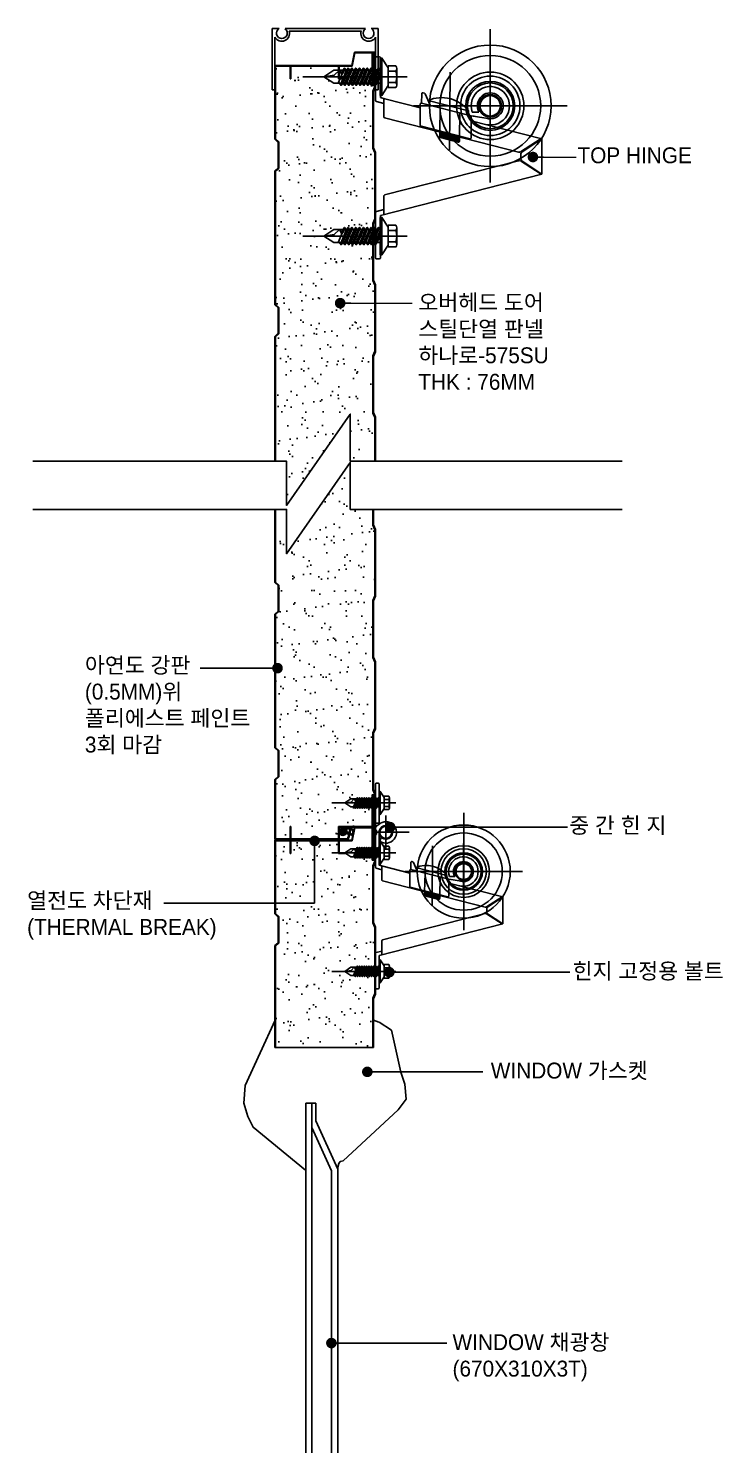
# Model space of a CAD drawing. Header units: millimetres. Extents: x 1448 to 104164, y -19509 to -89.
# Drawn here: x 46325 to 46849, y -1159 to -89 of the extents above; entities that cross this region are included whole.
import ezdxf

# ---------------------------------------------------------------- set-up
doc = ezdxf.new("R2010")
doc.units = ezdxf.units.MM
doc.header["$LTSCALE"] = 60
doc.header["$MEASUREMENT"] = 0
doc.header["$PDSIZE"] = -10
doc.linetypes.add('CEN', pattern=[62, 60, -1, 0, -1])
doc.linetypes.add('HID', pattern=[2.5, 1.5, -1])
doc.layers.get('0').update_dxf_attribs({"linetype": 'CONTINUOUS'})
doc.layers.get('Defpoints').update_dxf_attribs({"color": 171, "linetype": 'CONTINUOUS'})
for name, color, linetype in [('(주)하나기공-LEADER', 7, 'CONTINUOUS'), ('2', 3, 'CONTINUOUS'), ('A-text', 3, 'CONTINUOUS'), ('BOLT', 8, 'CONTINUOUS'), ('cen', 14, 'CONTINUOUS'), ('DIM', 7, 'CONTINUOUS'), ('FOR', 4, 'CONTINUOUS'), ('ITXT', 7, 'CONTINUOUS'), ('LIN', 2, 'CONTINUOUS'), ('WID', 7, 'CONTINUOUS')]:
    doc.layers.add(name, color=color, linetype=linetype)
doc.styles.add('0T-OUT', font='H2GTRE.TTF')
doc.dimstyles.new('MAIN', dxfattribs={"dimtxt": 1.5, "dimasz": 0.5, "dimexe": 1, "dimexo": 2, "dimgap": 1, "dimtad": 1, "dimdec": 0, "dimdsep": 46, "dimlunit": 6, "dimtxsty": '0T-OUT', "dimblk": 'DOT', "dimcen": 2.5, "dimdle": 2, "dimclrd": 256, "dimclre": 256, "dimclrt": 3, "dimadec": 0, "dimazin": 0, "dimtfac": 1, "dimtdec": 0, "dimtix": 1, "dimtmove": 2, "dimatfit": 3, "dimldrblk": 'DOT', "dimfxl": 1, "dimtvp": 1, "dimtolj": 1, "dimtzin": 0, "dimlwd": 0, "dimlwe": 0, "dimarcsym": 0})
pattern_1 = [(217.5, (0, 0), (0.6299336, -19.2682377), [0, -15.2, 0, -17, 0, -16.25]), (187.5, (0, 0), (-17.697767, -28.22146), [0, -8.2, 0, -13.7, 0, -5.25]), (147.5, (12.3, -2e-15), (-31.1414186, -0.0565905), [0, -5, 0, -18, 0, -23.5]), (137.5, (12.3, -2e-15), (-30.061266, -8.776756), [0, -2.5, 0, -11.8, 0, -13.5])]

# ---------------------------------------------------------------- blocks, each defined once
blk = doc.blocks.new('SH')
at = {"color": 7, "linetype": 'CEN'}
for p, q in [((-17791.97, 501589.09), (-17793.27, 501589.09)), ((-17791.97, 501563.89), (-17793.27, 501563.89)), ((-17791.97, 501459.61), (-17793.27, 501459.61))]:
    blk.add_line(p, q, dxfattribs=at)
at = {"color": 1}
for p, q in [((-17787.31, 501547.68), (-17787.31, 501568.66)), ((-17757.88, 501549.57), (-17758.12, 501511.98)), ((-17738.5, 501517.35), (-17738.5, 501551.05)), ((-17722.89, 501533.4), (-17753.83, 501533.4))]:
    blk.add_line(p, q, dxfattribs=at)
at = {"color": 7}
for p, q in [((-17793.77, 501559.96), (-17793.77, 501561.13)), ((-17791.47, 501537.42), (-17791.47, 501558.96)), ((-17793.77, 501536.03), (-17793.77, 501556.51)), ((-17789.77, 501528.08), (-17789.77, 501536.99)), ((-17772.25, 501524.01), (-17772.25, 501534.23)), ((-17747.75, 501517.99), (-17747.75, 501528.59)), ((-17789.77, 501489.94), (-17789.77, 501481.04)), ((-17793.77, 501482), (-17793.77, 501460.11)), ((-17791.47, 501480.6), (-17791.47, 501460.11))]:
    blk.add_line(p, q, dxfattribs=at)
for p, q in [((-17770.21, 501539.51), (-17770.9, 501539.69)), ((-17789.77, 501534.61), (-17793.39, 501535.54)), ((-17789.27, 501536.86), (-17791.47, 501537.42)), ((-17772.25, 501532.5), (-17789.27, 501536.86)), ((-17771.63, 501534.71), (-17771.53, 501539.22)), ((-17747.75, 501528.59), (-17771.63, 501534.71)), ((-17767.49, 501533.65), (-17769.88, 501539.22)), ((-17749.01, 501530.98), (-17768.51, 501535.98)), ((-17749.01, 501528.92), (-17749.01, 501530.98)), ((-17743.97, 501530.37), (-17747.24, 501530.37)), ((-17724.85, 501511.06), (-17789.39, 501527.6)), ((-17748.38, 501517.51), (-17771.88, 501523.53)), ((-17738.5, 501527.15), (-17747.75, 501528.59)), ((-17746.26, 501528.36), (-17747.75, 501528.59)), ((-17713.77, 501517.51), (-17747.75, 501526.22)), ((-17762.87, 501520.74), (-17762.87, 501518.58)), ((-17753.99, 501515.91), (-17762.49, 501518.09)), ((-17753.37, 501518.31), (-17753.37, 501516.4)), ((-17714.06, 501517.59), (-17724.04, 501511.2)), ((-17713.77, 501517.51), (-17723.33, 501511.08)), ((-17713.77, 501500.51), (-17713.77, 501517.51)), ((-17724.85, 501506.96), (-17789.39, 501490.42)), ((-17714.06, 501500.44), (-17724.04, 501506.82)), ((-17723.77, 501507.77), (-17723.77, 501510.25)), ((-17713.77, 501500.51), (-17723.33, 501506.94)), ((-17713.77, 501500.51), (-17791.47, 501480.6)), ((-17789.77, 501483.41), (-17793.39, 501482.48))]:
    blk.add_line(p, q)
at = {"color": 1, "linetype": 'HID'}
for p, q in [((-17762.87, 501520.74), (-17762.63, 501532.41)), ((-17753.37, 501518.31), (-17753.13, 501529.97))]:
    blk.add_line(p, q, dxfattribs=at)
at = {"color": 2}
for p, q in [((-17753.37, 501517.83), (-17762.87, 501520.48)), ((-17762.87, 501519.88), (-17753.37, 501517.83)), ((-17753.38, 501517.34), (-17762.87, 501519.88)), ((-17762.87, 501519.34), (-17753.38, 501517.34)), ((-17753.36, 501516.87), (-17762.87, 501519.34)), ((-17762.87, 501518.74), (-17753.36, 501516.87)), ((-17753.37, 501516.4), (-17762.87, 501518.74))]:
    blk.add_line(p, q, dxfattribs=at)
at = {"color": 7}
for centre, start, end in [((-17793.27, 501588.59), 90, 180), ((-17791.97, 501588.59), 0, 90), ((-17793.27, 501564.39), 180, 270), ((-17791.97, 501564.39), 270, 0), ((-17793.27, 501460.11), 180, 270), ((-17791.97, 501460.11), 270, 0)]:
    blk.add_arc(centre, 0.5, start, end, dxfattribs=at)
for centre, radius, start, end in [((-17771.03, 501539.2), 0.5, 75.62722, 178.72385), ((-17770.34, 501539.03), 0.5, 23.18346, 75.62722), ((-17738.49, 501533.42), 9.27, 255.58223, 199.18977), ((-17738.5, 501533.4), 6.25, 252.2333, 209.00279), ((-17793.27, 501536.03), 0.5, 180, 255.62722), ((-17771.75, 501534.23), 0.5, 75.62722, 180), ((-17761.89, 501521.22), 16.16, 37.16593, 114.08852), ((-17789.27, 501528.08), 0.5, 180, 255.62722), ((-17771.75, 501524.01), 0.5, 180, 255.62722), ((-17762.37, 501518.58), 0.5, 180, 255.62722), ((-17753.87, 501516.4), 0.5, 255.62722, 0), ((-17748.25, 501517.99), 0.5, 255.62722, 0), ((-17724.6, 501512.03), 1, 255.62722, 303.93381), ((-17724.6, 501505.99), 1, 56.06619, 104.37278), ((-17722.77, 501510.25), 1, 123.93381, 180), ((-17722.77, 501507.77), 1, 180, 236.06619), ((-17789.27, 501489.94), 0.5, 104.37278, 180), ((-17793.27, 501482), 0.5, 104.37278, 180)]:
    blk.add_arc(centre, radius, start, end)
at = {"layer": '2', "ltscale": 0.3}
blk.add_line((-17793.77, 501556.51), (-17793.77, 501558.88), dxfattribs=at)
at = {"layer": 'Defpoints', "color": 0, "linetype": 'ByBlock'}
blk.add_point((-17786.09, 501558.09), dxfattribs=at)
at = {"layer": 'DIM', "color": 7}
for p, q in [((-17793.77, 501588.59), (-17793.77, 501564.39)), ((-17791.47, 501588.59), (-17791.47, 501564.39)), ((-17793.77, 501564.39), (-17793.52, 501561.51)), ((-17791.47, 501564.39), (-17791.39, 501563.47)), ((-17791.06, 501552.48), (-17790.27, 501555.05))]:
    blk.add_line(p, q, dxfattribs=at)
blk.add_circle((-17787.31, 501558.09), 3.75, dxfattribs=at)
for centre, radius, start, end in [((-17788.65, 501558.07), 5.97, 121.63063, 149.08566), ((-17795.39, 501558.23), 2.37, 313.32165, 46.67835), ((-17787.31, 501558.09), 6.75, 236.18551, 131.48729), ((-17787.31, 501558.09), 4.25, 191.75495, 168.24505)]:
    blk.add_arc(centre, radius, start, end, dxfattribs=at)
blk = doc.blocks.new('WINDOW')
at = {"color": 7, "ltscale": 0.3}
for p, q in [((10684.47, 479634.09), (10683.97, 479634.09)), ((10685.97, 479635.17), (10684.47, 479634.09))]:
    blk.add_line(p, q, dxfattribs=at)
at = {"layer": 'ITXT', "color": 4}
for p, q in [((10650.64, 479924.13), (10650.64, 479798.94)), ((10650.64, 479924.13), (10655.52, 479924.13)), ((10653.68, 479924.13), (10653.68, 479798.94)), ((10655.52, 479924.13), (10655.52, 479915.58)), ((10653.68, 479912.29), (10663.05, 479891.46)), ((10655.52, 479915.58), (10666.09, 479892.24)), ((10663.05, 479891.46), (10663.05, 479799.13)), ((10666.09, 479892.24), (10666.09, 479798.83)), ((10650.64, 479674.13), (10650.64, 479799.32)), ((10653.68, 479674.13), (10653.68, 479799.32)), ((10663.05, 479706.79), (10663.05, 479799.13)), ((10666.09, 479706.02), (10666.09, 479799.43)), ((10653.68, 479685.97), (10663.05, 479706.79)), ((10655.52, 479682.67), (10666.09, 479706.02)), ((10655.52, 479674.13), (10655.52, 479682.67)), ((10650.64, 479674.13), (10655.52, 479674.13))]:
    blk.add_line(p, q, dxfattribs=at)
at = {"layer": 'ITXT', "color": 7}
for points in [[(10635.97, 479964.11), (10621.45, 479932.55), (10620.8, 479924.13), (10622.74, 479917.65), (10625.33, 479912.47), (10650.56, 479891.75)], [(10685.97, 479963.08), (10691.96, 479959.2), (10696.49, 479939.02), (10698.43, 479933.19), (10699.08, 479926.07), (10695.2, 479920.89), (10668.68, 479896.29)], [(10668.68, 479896.29), (10667.3, 479895.89), (10666.53, 479894.94), (10665.91, 479892.63)], [(10635.97, 479634.14), (10621.45, 479665.71), (10620.8, 479674.13), (10622.74, 479680.6), (10625.33, 479685.78), (10650.56, 479706.5)], [(10668.68, 479701.97), (10667.3, 479702.36), (10666.53, 479703.32), (10665.91, 479705.63)], [(10685.97, 479635.17), (10691.96, 479639.06), (10696.49, 479659.24), (10698.43, 479665.06), (10699.08, 479672.19), (10695.2, 479677.37), (10668.68, 479701.97)]]:
    blk.add_lwpolyline(points, dxfattribs=at)
blk = doc.blocks.new('_Dot')
at = {"color": 0, "linetype": 'ByBlock', "lineweight": -2}
blk.add_line((-0.5, 0), (-1, 0), dxfattribs=at)
at = {"color": 0, "linetype": 'ByBlock', "const_width": 0.5}
blk.add_lwpolyline([(-0.25, 0, 1), (0.25, 0, 1)], format="xyb", close=True, dxfattribs=at)
blk = doc.blocks.new('side roll')
at = {"color": 7}
for radius in [29.3, 24.3]:
    blk.add_circle((-19088.98, 501497.7), radius, dxfattribs=at)
at = {"color": 4}
for radius in [16.25, 14.31, 11.81]:
    blk.add_circle((-19088.98, 501497.7), radius, dxfattribs=at)
at = {"color": 6}
blk.add_circle((-19088.98, 501497.7), 11.03, dxfattribs=at)
for radius in [5.43, 4.92]:
    blk.add_circle((-19088.98, 501497.7), radius)
at = {"layer": 'cen'}
for p, q in [((-19088.98, 501534.7), (-19088.98, 501460.7)), ((-19125.98, 501497.7), (-19051.98, 501497.7))]:
    blk.add_line(p, q, dxfattribs=at)
blk = doc.blocks.new('SELF')
at = {"layer": 'BOLT', "color": 10}
for p, q in [((-19197.01, 501454.87), (-19193.6, 501463.17)), ((-19197.01, 501454.87), (-19193.6, 501463.17)), ((-19196.67, 501460.16), (-19195.43, 501463.17)), ((-19196.67, 501460.16), (-19195.43, 501463.17)), ((-19195.18, 501454.87), (-19191.76, 501463.17)), ((-19195.18, 501454.87), (-19191.76, 501463.17)), ((-19193.35, 501454.87), (-19189.93, 501463.17)), ((-19193.35, 501454.87), (-19189.93, 501463.17)), ((-19191.51, 501454.87), (-19188.1, 501463.17)), ((-19191.51, 501454.87), (-19188.1, 501463.17)), ((-19189.68, 501454.87), (-19186.26, 501463.17)), ((-19189.68, 501454.87), (-19186.26, 501463.17)), ((-19187.85, 501454.87), (-19184.43, 501463.17)), ((-19187.85, 501454.87), (-19184.43, 501463.17)), ((-19186.02, 501454.87), (-19182.6, 501463.17)), ((-19186.02, 501454.87), (-19182.6, 501463.17)), ((-19184.18, 501454.87), (-19180.77, 501463.17)), ((-19184.18, 501454.87), (-19180.77, 501463.17)), ((-19182.35, 501454.87), (-19178.93, 501463.17)), ((-19182.35, 501454.87), (-19178.93, 501463.17)), ((-19180.52, 501454.87), (-19178.12, 501460.77))]:
    blk.add_line(p, q, dxfattribs=at)
at = {"layer": 'BOLT'}
for p, q in [((-19170.62, 501464.27), (-19174.32, 501464.27)), ((-19174.32, 501453.77), (-19174.32, 501464.27)), ((-19170.12, 501454.95), (-19170.12, 501463.09)), ((-19200.49, 501462.17), (-19196.23, 501462.17)), ((-19195.43, 501462.17), (-19194.4, 501462.17)), ((-19193.6, 501462.17), (-19192.57, 501462.17)), ((-19191.76, 501462.17), (-19190.73, 501462.17)), ((-19189.93, 501462.17), (-19188.9, 501462.17)), ((-19188.1, 501462.17), (-19187.07, 501462.17)), ((-19186.26, 501462.17), (-19185.24, 501462.17)), ((-19184.43, 501462.17), (-19183.4, 501462.17)), ((-19182.6, 501462.17), (-19181.57, 501462.17)), ((-19180.77, 501462.17), (-19179.74, 501462.17)), ((-19178.93, 501462.17), (-19178.12, 501462.17)), ((-19170.62, 501461.73), (-19174.32, 501461.73)), ((-19170.62, 501456.3), (-19174.32, 501456.3)), ((-19200.49, 501455.87), (-19197.01, 501455.87)), ((-19196.21, 501455.87), (-19195.18, 501455.87)), ((-19194.38, 501455.87), (-19193.35, 501455.87)), ((-19192.54, 501455.87), (-19191.51, 501455.87)), ((-19190.71, 501455.87), (-19189.68, 501455.87)), ((-19188.88, 501455.87), (-19187.85, 501455.87)), ((-19187.04, 501455.87), (-19186.02, 501455.87)), ((-19185.21, 501455.87), (-19184.18, 501455.87)), ((-19183.38, 501455.87), (-19182.35, 501455.87)), ((-19181.55, 501455.87), (-19180.52, 501455.87)), ((-19179.71, 501455.87), (-19178.12, 501455.87)), ((-19170.62, 501453.77), (-19174.32, 501453.77))]:
    blk.add_line(p, q, dxfattribs=at)
for points in [[(-19193.6, 501463.17), (-19194.4, 501462.17), (-19197.01, 501455.87), (-19197.01, 501454.87), (-19196.21, 501455.87), (-19193.6, 501462.17)], [(-19195.43, 501463.17), (-19196.23, 501462.17), (-19196.67, 501461.16), (-19196.67, 501460.16), (-19195.86, 501461.16), (-19195.43, 501462.17)], [(-19191.76, 501463.17), (-19192.57, 501462.17), (-19195.18, 501455.87), (-19195.18, 501454.87), (-19194.38, 501455.87), (-19191.76, 501462.17)], [(-19189.93, 501463.17), (-19190.73, 501462.17), (-19193.35, 501455.87), (-19193.35, 501454.87), (-19192.54, 501455.87), (-19189.93, 501462.17)], [(-19188.1, 501463.17), (-19188.9, 501462.17), (-19191.51, 501455.87), (-19191.51, 501454.87), (-19190.71, 501455.87), (-19188.1, 501462.17)], [(-19186.26, 501463.17), (-19187.07, 501462.17), (-19189.68, 501455.87), (-19189.68, 501454.87), (-19188.88, 501455.87), (-19186.26, 501462.17)], [(-19184.43, 501463.17), (-19185.24, 501462.17), (-19187.85, 501455.87), (-19187.85, 501454.87), (-19187.04, 501455.87), (-19184.43, 501462.17)], [(-19182.6, 501463.17), (-19183.4, 501462.17), (-19186.02, 501455.87), (-19186.02, 501454.87), (-19185.21, 501455.87), (-19182.6, 501462.17)], [(-19180.77, 501463.17), (-19181.57, 501462.17), (-19184.18, 501455.87), (-19184.18, 501454.87), (-19183.38, 501455.87), (-19180.77, 501462.17)], [(-19178.93, 501463.17), (-19179.74, 501462.17), (-19182.35, 501455.87), (-19182.35, 501454.87), (-19181.55, 501455.87), (-19178.93, 501462.17)], [(-19177.32, 501468.02), (-19177.32, 501450.02), (-19178.12, 501450.02), (-19178.12, 501468.02)], [(-19174.32, 501463.32), (-19174.32, 501454.72), (-19177.32, 501450.02), (-19177.32, 501468.02)]]:
    blk.add_lwpolyline(points, close=True, dxfattribs=at)
for points in [[(-19195.03, 501462.17), (-19195.43, 501463.17), (-19194.63, 501462.17)], [(-19193.19, 501462.17), (-19193.6, 501463.17), (-19192.79, 501462.17)], [(-19191.36, 501462.17), (-19191.76, 501463.17), (-19190.96, 501462.17)], [(-19189.53, 501462.17), (-19189.93, 501463.17), (-19189.13, 501462.17)], [(-19187.7, 501462.17), (-19188.1, 501463.17), (-19187.29, 501462.17)], [(-19185.86, 501462.17), (-19186.26, 501463.17), (-19185.46, 501462.17)], [(-19184.03, 501462.17), (-19184.43, 501463.17), (-19183.63, 501462.17)], [(-19182.2, 501462.17), (-19182.6, 501463.17), (-19181.79, 501462.17)], [(-19180.36, 501462.17), (-19180.77, 501463.17), (-19179.96, 501462.17)], [(-19178.53, 501462.17), (-19178.93, 501463.17), (-19178.13, 501462.17)], [(-19198.44, 501455.87), (-19196.64, 501460.15), (-19197.81, 501462.17), (-19200.31, 501459.75), (-19205.29, 501459.02)], [(-19200.49, 501462.17), (-19205.29, 501459.02), (-19200.49, 501455.87)], [(-19178.12, 501461.65), (-19180.52, 501455.87), (-19180.52, 501454.87), (-19179.71, 501455.87), (-19178.12, 501459.71)], [(-19197.42, 501455.87), (-19197.01, 501454.87), (-19197.82, 501455.87)], [(-19197.42, 501455.87), (-19197.01, 501454.87), (-19197.82, 501455.87)], [(-19195.58, 501455.87), (-19195.18, 501454.87), (-19195.98, 501455.87)], [(-19195.58, 501455.87), (-19195.18, 501454.87), (-19195.98, 501455.87)], [(-19193.75, 501455.87), (-19193.35, 501454.87), (-19194.15, 501455.87)], [(-19193.75, 501455.87), (-19193.35, 501454.87), (-19194.15, 501455.87)], [(-19191.92, 501455.87), (-19191.51, 501454.87), (-19192.32, 501455.87)], [(-19191.92, 501455.87), (-19191.51, 501454.87), (-19192.32, 501455.87)], [(-19190.08, 501455.87), (-19189.68, 501454.87), (-19190.49, 501455.87)], [(-19190.08, 501455.87), (-19189.68, 501454.87), (-19190.49, 501455.87)], [(-19188.25, 501455.87), (-19187.85, 501454.87), (-19188.65, 501455.87)], [(-19188.25, 501455.87), (-19187.85, 501454.87), (-19188.65, 501455.87)], [(-19186.42, 501455.87), (-19186.02, 501454.87), (-19186.82, 501455.87)], [(-19186.42, 501455.87), (-19186.02, 501454.87), (-19186.82, 501455.87)], [(-19184.58, 501455.87), (-19184.18, 501454.87), (-19184.99, 501455.87)], [(-19184.58, 501455.87), (-19184.18, 501454.87), (-19184.99, 501455.87)], [(-19182.75, 501455.87), (-19182.35, 501454.87), (-19183.15, 501455.87)], [(-19182.75, 501455.87), (-19182.35, 501454.87), (-19183.15, 501455.87)], [(-19180.92, 501455.87), (-19180.52, 501454.87), (-19181.32, 501455.87)]]:
    blk.add_lwpolyline(points, dxfattribs=at)
for centre, radius, start, end in [((-19171.98, 501463), 1.86, 316.9662, 43.0338), ((-19177.73, 501459.02), 7.61, 339.11949, 20.88051), ((-19171.98, 501455.03), 1.86, 316.9662, 43.0338)]:
    blk.add_arc(centre, radius, start, end, dxfattribs=at)
at = {"layer": 'cen'}
blk.add_line((-19165.12, 501459.02), (-19215.47, 501459.02), dxfattribs=at)
blk = doc.blocks.new('TOP HINGE')
at = {"color": 7}
for p, q in [((10988.27, 480613.22), (10988.27, 480633.71)), ((10990.57, 480614.62), (10990.57, 480633.71)), ((10992.27, 480605.28), (10992.27, 480614.19)), ((11009.78, 480601.21), (11009.78, 480611.43)), ((11034.28, 480595.19), (11034.28, 480605.79)), ((10992.27, 480567.14), (10992.27, 480558.24)), ((10988.27, 480559.2), (10988.27, 480537.31)), ((10990.57, 480557.8), (10990.57, 480537.31))]:
    blk.add_line(p, q, dxfattribs=at)
at = {"color": 7, "linetype": 'CEN'}
for p, q in [((10990.07, 480634.21), (10988.77, 480634.21)), ((10990.07, 480536.81), (10988.77, 480536.81))]:
    blk.add_line(p, q, dxfattribs=at)
at = {"color": 1}
for p, q in [((11043.53, 480594.55), (11043.53, 480628.24)), ((11024.16, 480626.77), (11023.92, 480589.17)), ((11059.14, 480610.6), (11028.21, 480610.6))]:
    blk.add_line(p, q, dxfattribs=at)
for p, q in [((10992.77, 480614.06), (10990.57, 480614.62)), ((11010.41, 480611.91), (11010.51, 480616.41)), ((11011.82, 480616.71), (11011.13, 480616.89)), ((11014.54, 480610.85), (11012.16, 480616.42)), ((10992.27, 480611.81), (10988.64, 480612.74)), ((11009.78, 480609.7), (10992.77, 480614.06)), ((11034.28, 480605.79), (11010.41, 480611.91)), ((11033.03, 480608.18), (11013.53, 480613.18)), ((11033.03, 480606.11), (11033.03, 480608.18)), ((11038.07, 480607.57), (11034.79, 480607.57)), ((11057.18, 480588.26), (10992.64, 480604.8)), ((11033.66, 480594.71), (11010.16, 480600.73)), ((11043.53, 480604.35), (11034.28, 480605.79)), ((11035.77, 480605.56), (11034.28, 480605.79)), ((11068.27, 480594.71), (11034.28, 480603.42)), ((11019.17, 480597.94), (11019.17, 480595.78)), ((11028.04, 480593.11), (11019.54, 480595.29)), ((11028.67, 480595.5), (11028.67, 480593.6)), ((11067.97, 480594.79), (11057.99, 480588.4)), ((11068.27, 480594.71), (11058.71, 480588.28)), ((11068.27, 480577.71), (11068.27, 480594.71)), ((11058.27, 480584.97), (11058.27, 480587.45)), ((11057.18, 480584.16), (10992.64, 480567.62)), ((11067.97, 480577.64), (11057.99, 480584.02)), ((11068.27, 480577.71), (11058.71, 480584.14)), ((11068.27, 480577.71), (10990.57, 480557.8)), ((10992.27, 480560.61), (10988.64, 480559.68))]:
    blk.add_line(p, q)
at = {"color": 1, "linetype": 'HID'}
for p, q in [((11019.17, 480597.94), (11019.41, 480609.6)), ((11028.67, 480595.5), (11028.91, 480607.17))]:
    blk.add_line(p, q, dxfattribs=at)
at = {"color": 2}
for p, q in [((11028.67, 480595.03), (11019.17, 480597.68)), ((11019.17, 480597.08), (11028.67, 480595.03)), ((11028.66, 480594.54), (11019.17, 480597.08)), ((11019.17, 480596.54), (11028.66, 480594.54)), ((11028.67, 480594.07), (11019.17, 480596.54)), ((11019.17, 480595.94), (11028.67, 480594.07)), ((11028.67, 480593.6), (11019.17, 480595.94))]:
    blk.add_line(p, q, dxfattribs=at)
at = {"color": 7}
for centre, start, end in [((10988.77, 480633.71), 90, 180), ((10990.07, 480633.71), 0, 90), ((10988.77, 480537.31), 180, 270), ((10990.07, 480537.31), 270, 0)]:
    blk.add_arc(centre, 0.5, start, end, dxfattribs=at)
for centre, radius, start, end in [((11011.01, 480616.4), 0.5, 75.62722, 178.72385), ((11011.7, 480616.23), 0.5, 23.18346, 75.62722), ((11020.15, 480598.42), 16.16, 37.16593, 114.08852), ((11043.54, 480610.61), 9.27, 255.58223, 199.18977), ((11043.53, 480610.6), 6.25, 252.2333, 209.00279), ((10988.77, 480613.22), 0.5, 180, 255.62722), ((11010.28, 480611.43), 0.5, 75.62722, 180), ((10992.77, 480605.28), 0.5, 180, 255.62722), ((11010.28, 480601.21), 0.5, 180, 255.62722), ((11019.67, 480595.78), 0.5, 180, 255.62722), ((11033.78, 480595.19), 0.5, 255.62722, 0), ((11028.17, 480593.6), 0.5, 255.62722, 0), ((11057.43, 480589.23), 1, 255.62722, 303.93381), ((11059.27, 480587.45), 1, 123.93381, 180), ((11057.43, 480583.19), 1, 56.06619, 104.37278), ((11059.27, 480584.97), 1, 180, 236.06619), ((10992.77, 480567.14), 0.5, 104.37278, 180), ((10988.77, 480559.2), 0.5, 104.37278, 180)]:
    blk.add_arc(centre, radius, start, end)

msp = doc.modelspace()

# ---------------------------------------------------------------- hatches: boundary and pattern name
h = msp.add_hatch()
h.set_pattern_fill('NET', color=256, scale=0.05, angle=45, style=0)
h.set_pattern_definition([(45, (30881.63284, -3298.20596), (-0.1122532015, 0.1122532015), []), (135, (30881.63284, -3298.20596), (-0.1122532015, -0.1122532015), [])])
h.paths.add_polyline_path([(46584.1, -132.5), (46586.2, -132.5), (46586.2, -108), (46584.1, -108)])
at = {"ltscale": 0.002}
h = msp.add_hatch(dxfattribs=at)
h.set_pattern_fill('AR-SAND', color=8, scale=10, angle=180, style=0)
h.set_pattern_definition(pattern_1)
h.paths.add_polyline_path([(46586.2, -183.5), (46584.7, -180), (46584.7, -137.9), (46584.7, -136.9), (46586.2, -133.4), (46586.2, -132.5), (46584.1, -132.5), (46584.1, -131.9), (46583.7, -132.4), (46582.4, -130.9), (46582.1, -130.9), (46580.8, -132.4), (46579.5, -130.9), (46579.2, -130.9), (46577.9, -132.4), (46576.7, -130.9), (46576.3, -130.9), (46575.1, -132.4), (46573.8, -130.9), (46573.4, -130.9), (46572.2, -132.4), (46570.9, -130.9), (46570.6, -130.9), (46569.3, -132.4), (46568, -130.9), (46567.7, -130.9), (46566.4, -132.4), (46565.2, -130.9), (46564.8, -130.9), (46563.6, -132.4), (46562.3, -130.9), (46562, -130.9), (46560.7, -132.4), (46559.4, -130.9), (46555.3, -130.9), (46547.7, -125.9), (46555.3, -121), (46558.7, -121), (46558.7, -119.5), (46558.7, -118), (46522.7, -118), (46522.7, -127.5), (46522.2, -127.5), (46522.2, -118), (46511.2, -118), (46511.2, -172.9), (46513.7, -175.2), (46513.7, -195.2), (46511.2, -197.4), (46511.2, -297.9), (46513.7, -300.2), (46513.7, -320.2), (46511.2, -322.4), (46511.2, -416.4), (46519.6, -416.4), (46519.6, -449.8), (46567.6, -380.8), (46567.6, -416.4), (46586.2, -416.4), (46586.2, -384.5), (46586.2, -383.5), (46584.7, -380), (46584.7, -336.9), (46586.2, -333.4), (46586.2, -284.5), (46586.2, -283.5), (46584.7, -280), (46584.7, -251.6), (46583.7, -252.9), (46582.4, -251.3), (46582.1, -251.3), (46580.8, -252.9), (46579.5, -251.3), (46579.2, -251.3), (46577.9, -252.9), (46576.7, -251.3), (46576.3, -251.3), (46575.1, -252.9), (46573.8, -251.3), (46573.4, -251.3), (46572.2, -252.9), (46570.9, -251.3), (46570.6, -251.3), (46569.3, -252.9), (46568, -251.3), (46567.7, -251.3), (46566.4, -252.9), (46565.2, -251.3), (46564.8, -251.3), (46563.6, -252.9), (46562.3, -251.3), (46562, -251.3), (46560.7, -252.9), (46559.4, -251.3), (46555.3, -251.3), (46547.7, -246.4), (46555.3, -241.4), (46561.9, -241.4), (46563.2, -239.9), (46564.4, -241.4), (46564.8, -241.4), (46566, -239.9), (46567.3, -241.4), (46567.7, -241.4), (46568.9, -239.9), (46570.2, -241.4), (46570.5, -241.4), (46571.8, -239.9), (46573.1, -241.4), (46573.4, -241.4), (46574.7, -239.9), (46575.9, -241.4), (46576.3, -241.4), (46577.5, -239.9), (46578.8, -241.4), (46579.1, -241.4), (46580.4, -239.9), (46581.7, -241.4), (46582, -241.4), (46583.3, -239.9), (46584.5, -241.4), (46584.7, -241.4), (46584.7, -236.9), (46586.2, -233.4), (46586.2, -184.5)])
h = msp.add_hatch(dxfattribs=at)
h.set_pattern_fill('AR-SAND', color=8, scale=10, angle=180, style=0)
h.set_pattern_definition(pattern_1)
h.paths.add_polyline_path([(46513.7, -530), (46511.2, -532.2), (46511.2, -632.7), (46513.7, -635), (46513.7, -655), (46511.2, -657.2), (46511.2, -701.8), (46522.2, -701.8), (46522.2, -692.3), (46522.7, -692.3), (46522.7, -701.8), (46558.7, -701.8), (46558.7, -692.3), (46572.7, -692.3), (46584.1, -692.3), (46584.1, -678), (46583.6, -678.7), (46582.9, -677.7), (46582.6, -677.7), (46581.9, -678.7), (46581.1, -677.7), (46580.9, -677.7), (46580.1, -678.7), (46579.3, -677.7), (46579.1, -677.7), (46578.4, -678.7), (46577.6, -677.7), (46577.4, -677.7), (46576.6, -678.7), (46575.8, -677.7), (46575.6, -677.7), (46574.8, -678.7), (46574.1, -677.7), (46573.8, -677.7), (46573.1, -678.7), (46572.3, -677.7), (46572.1, -677.7), (46571.3, -678.7), (46570.5, -677.7), (46568, -677.7), (46563.4, -674.7), (46568, -671.6), (46572.1, -671.6), (46572.8, -670.7), (46573.6, -671.6), (46573.8, -671.6), (46574.6, -670.7), (46575.4, -671.6), (46575.6, -671.6), (46576.4, -670.7), (46577.1, -671.6), (46577.3, -671.6), (46578.1, -670.7), (46578.9, -671.6), (46579.1, -671.6), (46579.9, -670.7), (46580.6, -671.6), (46580.9, -671.6), (46581.6, -670.7), (46582.4, -671.6), (46582.6, -671.6), (46583.4, -670.7), (46584.1, -671.6), (46584.1, -668.6), (46586.2, -668.6), (46586.2, -668.3), (46584.7, -664.8), (46584.7, -621.7), (46586.2, -618.2), (46586.2, -569.3), (46586.2, -568.3), (46584.7, -564.8), (46584.7, -521.7), (46586.2, -518.2), (46586.2, -469.3), (46586.2, -468.3), (46584.7, -464.8), (46584.7, -452.9), (46567.6, -452.9), (46567.6, -417.3), (46519.6, -486.3), (46519.6, -452.9), (46511.2, -452.9), (46511.2, -507.7), (46513.7, -510)])
h = msp.add_hatch()
h.set_pattern_fill('NET', color=256, scale=0.05, angle=45, style=0)
h.set_pattern_definition([(45, (30881.63284, -3383.03134), (-0.1122532015, 0.1122532015), []), (135, (30881.63284, -3383.03134), (-0.1122532015, -0.1122532015), [])])
h.paths.add_polyline_path([(46584.1, -692.3), (46586.2, -692.3), (46586.2, -668.6), (46584.1, -668.6)])
h = msp.add_hatch()
h.set_pattern_fill('NET', color=256, scale=0.05, angle=45, style=0)
h.set_pattern_definition([(45, (30881.63284, -3883.53134), (-0.1122532015, 0.1122532015), []), (135, (30881.63284, -3883.53134), (-0.1122532015, -0.1122532015), [])])
h.paths.add_polyline_path([(46584.1, -717.8), (46586.2, -717.8), (46586.2, -693.3), (46584.1, -693.3)])
h = msp.add_hatch(dxfattribs=at)
h.set_pattern_fill('AR-SAND', color=8, scale=10, angle=180, style=0)
h.set_pattern_definition(pattern_1)
h.paths.add_polyline_path([(46586.2, -717.8), (46584.1, -717.8), (46584.1, -715.6), (46583.6, -716.2), (46582.9, -715.3), (46582.6, -715.3), (46581.9, -716.2), (46581.1, -715.3), (46580.9, -715.3), (46580.1, -716.2), (46579.3, -715.3), (46579.1, -715.3), (46578.4, -716.2), (46577.6, -715.3), (46577.4, -715.3), (46576.6, -716.2), (46575.8, -715.3), (46575.6, -715.3), (46574.8, -716.2), (46574.1, -715.3), (46573.8, -715.3), (46573.1, -716.2), (46572.3, -715.3), (46572.1, -715.3), (46571.3, -716.2), (46570.5, -715.3), (46568, -715.3), (46563.7, -712.5), (46563.7, -712.8), (46558.7, -712.8), (46558.7, -703.3), (46522.7, -703.3), (46522.7, -712.8), (46522.2, -712.8), (46522.2, -703.3), (46511.2, -703.3), (46511.2, -758.2), (46513.7, -760.5), (46513.7, -780.5), (46511.2, -782.7), (46511.2, -859.3), (46584.7, -859.3), (46584.7, -838.8), (46585.2, -838.8), (46585.2, -822.5), (46586.7, -819), (46586.7, -805.3), (46586.4, -804.9), (46586.2, -804.9), (46585.4, -805.8), (46584.6, -804.9), (46584.4, -804.9), (46583.6, -805.8), (46582.9, -804.9), (46582.6, -804.9), (46581.9, -805.8), (46581.1, -804.9), (46580.9, -804.9), (46580.1, -805.8), (46579.3, -804.9), (46579.1, -804.9), (46578.4, -805.8), (46577.6, -804.9), (46577.4, -804.9), (46576.6, -805.8), (46575.8, -804.9), (46575.6, -804.9), (46574.8, -805.8), (46574.1, -804.9), (46573.8, -804.9), (46573.1, -805.8), (46572.3, -804.9), (46572.1, -804.9), (46571.3, -805.8), (46570.5, -804.9), (46568, -804.9), (46563.4, -801.9), (46568, -798.8), (46572.1, -798.8), (46572.8, -797.9), (46573.6, -798.8), (46573.8, -798.8), (46574.6, -797.9), (46575.4, -798.8), (46575.6, -798.8), (46576.4, -797.9), (46577.1, -798.8), (46577.3, -798.8), (46578.1, -797.9), (46578.9, -798.8), (46579.1, -798.8), (46579.9, -797.9), (46580.6, -798.8), (46580.9, -798.8), (46581.6, -797.9), (46582.4, -798.8), (46582.6, -798.8), (46583.4, -797.9), (46584.2, -798.8), (46584.4, -798.8), (46585.2, -797.9), (46585.9, -798.8), (46586.1, -798.8), (46586.7, -798.1), (46586.7, -769.5), (46586.7, -768.5), (46585.2, -765), (46585.2, -723.5), (46585.2, -722.5), (46586.7, -719), (46586.7, -715.7), (46586.4, -715.3), (46586.2, -715.3)])
at = {"layer": 'FOR'}
for points in [[(46558.7, -117.5), (46558.7, -118), (46522.7, -118), (46522.7, -117.5)], [(46558.7, -701.8), (46522.7, -701.8), (46522.7, -702.3), (46558.7, -702.3)], [(46558.7, -702.3), (46522.7, -702.3), (46522.7, -702.8), (46558.7, -702.8)], [(46558.7, -702.8), (46558.7, -703.3), (46522.7, -703.3), (46522.7, -702.8)]]:
    msp.add_hatch(color=4, dxfattribs=at).paths.add_polyline_path(points)
h = msp.add_hatch(color=4, dxfattribs=at)
h.paths.add_polyline_path([(46559.2, -696.5), (46559.2, -696, -0.389014), (46562.1, -693.3), (46562.9, -693.2), (46568.1, -693.7, -0.151824), (46569.6, -695, -0.386669), (46569.4, -698.7, -0.178134), (46567.7, -698.7, -0.300876), (46567.3, -694.7, 0.54769), (46567.1, -694.3), (46564.3, -694.1, 0.655552), (46564.2, -694.3, -1.396457)])
h.paths.add_polyline_path([(46568.1, -698.2, 0.102245), (46569, -698.2, 0.407176), (46569, -695.2, 0.081446), (46568.1, -694.5, 0.329487)], flags=16)

# ---------------------------------------------------------------- linework, layer by layer
at = {"layer": '(주)하나기공-LEADER'}
for p, q in [((46504.7, -572.8), (46454.2, -572.8)), ((46605.7, -692.9), (46731.5, -692.9)), ((46540.7, -711.3), (46540.7, -750.3)), ((46540.7, -750.3), (46426.9, -750.3)), ((46605.1, -802.5), (46733.4, -802.5)), ((46588.5, -877.8), (46667.6, -877.8)), ((46561.4, -1082.7), (46640.5, -1082.7))]:
    msp.add_line(p, q, dxfattribs=at)
at = {"linetype": 'Continuous'}
for p, q in [((46508.7, -135.9), (46508.7, -89.4)), ((46513.9, -89.4), (46508.7, -89.4)), ((46510.7, -135.9), (46510.7, -96)), ((46579, -89.4), (46518.4, -89.4)), ((46576, -91.4), (46521.4, -91.4)), ((46588.7, -89.4), (46583.5, -89.4)), ((46583.5, -89.4), (46588.7, -89.4)), ((46586.7, -135.9), (46586.7, -96)), ((46588.7, -135.9), (46588.7, -89.4))]:
    msp.add_line(p, q, dxfattribs=at)
at = {"color": 4}
for p, q in [((46513.9, -89.5), (46513.9, -89.4)), ((46518.4, -89.6), (46518.4, -89.4))]:
    msp.add_line(p, q, dxfattribs=at)
for p, q in [((46579, -89.6), (46579, -89.4)), ((46583.5, -89.5), (46583.5, -89.4)), ((46510.7, -117.5), (46510.7, -168)), ((46510.7, -117.5), (46510.7, -173.2)), ((46510.7, -117.5), (46522.7, -117.5)), ((46522.7, -127.5), (46522.7, -117.5)), ((46522.7, -117.5), (46522.7, -127.5)), ((46522.7, -117.5), (46522.7, -127.5)), ((46522.7, -127.5), (46522.7, -117.5)), ((46558.7, -127.5), (46558.7, -117.5)), ((46558.7, -117.5), (46558.7, -127.5)), ((46558.7, -117.5), (46558.7, -127.5)), ((46558.7, -127.5), (46558.7, -117.5)), ((46558.7, -117.5), (46568.7, -117.5)), ((46570.7, -107.5), (46568.7, -117.5)), ((46571.1, -108), (46569.1, -118)), ((46570.7, -107.5), (46586.7, -107.5)), ((46571.1, -108), (46586.2, -108)), ((46584.1, -108), (46584.1, -132.5)), ((46586.2, -108), (46586.2, -133.4)), ((46586.7, -107.5), (46586.7, -133.7)), ((46511.2, -118), (46511.2, -172.9)), ((46511.2, -118), (46511.2, -167.7)), ((46511.2, -118), (46522.2, -118)), ((46522.2, -118), (46522.2, -127.5)), ((46522.7, -127.5), (46522.2, -127.5)), ((46522.7, -125.5), (46522.7, -119.5)), ((46558.7, -125.5), (46558.7, -119.5)), ((46558.7, -127.5), (46563.7, -127.5)), ((46559.2, -118), (46559.2, -127)), ((46559.2, -118), (46569.1, -118)), ((46559.2, -127), (46563.7, -127)), ((46563.7, -127), (46563.7, -127.5)), ((46508.7, -135.9), (46510.7, -135.9)), ((46584.1, -132.5), (46586.2, -132.5)), ((46586.2, -133.4), (46584.7, -136.9)), ((46584.7, -136.9), (46584.7, -180)), ((46584.7, -180), (46584.7, -137.9)), ((46586.7, -133.7), (46585.2, -137.2)), ((46585.2, -179.7), (46585.2, -137.2)), ((46585.2, -138.2), (46585.2, -179.7)), ((46586.7, -135.9), (46588.7, -135.9)), ((46510.7, -173.2), (46513.2, -175.5)), ((46511.2, -172.9), (46513.7, -175.2)), ((46513.2, -194.8), (46513.2, -175.5)), ((46513.7, -195.2), (46513.7, -175.2)), ((46586.2, -183.5), (46584.7, -180)), ((46586.7, -183.2), (46585.2, -179.7)), ((46586.2, -183.5), (46586.2, -210.9)), ((46586.2, -184.5), (46586.2, -233.4)), ((46586.7, -183.2), (46586.7, -210.9)), ((46586.7, -184.2), (46586.7, -233.7)), ((46510.7, -197.1), (46513.2, -194.8)), ((46510.7, -298.2), (46510.7, -197.1)), ((46511.2, -197.4), (46513.7, -195.2)), ((46511.2, -297.9), (46511.2, -197.4)), ((46586.2, -233.4), (46584.7, -236.9)), ((46586.7, -233.7), (46585.2, -237.2)), ((46584.7, -236.9), (46584.7, -280)), ((46585.2, -279.7), (46585.2, -237.2)), ((46586.2, -283.5), (46584.7, -280)), ((46586.7, -283.2), (46585.2, -279.7)), ((46586.2, -283.5), (46586.2, -310.9)), ((46586.2, -284.5), (46586.2, -333.4)), ((46586.7, -283.2), (46586.7, -310.9)), ((46586.7, -284.2), (46586.7, -333.7)), ((46510.7, -298.2), (46513.2, -300.5)), ((46511.2, -297.9), (46513.7, -300.2)), ((46513.2, -319.8), (46513.2, -300.5)), ((46513.7, -320.2), (46513.7, -300.2)), ((46510.7, -322.1), (46513.2, -319.8)), ((46511.2, -322.4), (46513.7, -320.2)), ((46510.7, -416.4), (46510.7, -322.1)), ((46511.2, -416.4), (46511.2, -322.4)), ((46586.2, -333.4), (46584.7, -336.9)), ((46584.7, -336.9), (46584.7, -380)), ((46586.7, -333.7), (46585.2, -337.2)), ((46585.2, -379.7), (46585.2, -337.2)), ((46586.2, -383.5), (46584.7, -380)), ((46586.7, -383.2), (46585.2, -379.7)), ((46586.2, -383.5), (46586.2, -410.9)), ((46586.2, -384.5), (46586.2, -416.4)), ((46586.7, -383.2), (46586.7, -410.9)), ((46586.7, -384.2), (46586.7, -416.4)), ((46510.7, -508), (46510.7, -452.9)), ((46511.2, -507.7), (46511.2, -452.9)), ((46584.7, -452.9), (46584.7, -464.8)), ((46585.2, -464.5), (46585.2, -452.9)), ((46586.2, -468.3), (46584.7, -464.8)), ((46586.7, -468), (46585.2, -464.5)), ((46586.2, -468.3), (46586.2, -495.7)), ((46586.2, -469.3), (46586.2, -518.2)), ((46586.7, -468), (46586.7, -495.7)), ((46586.7, -469), (46586.7, -518.5)), ((46510.7, -508), (46513.2, -510.3)), ((46511.2, -507.7), (46513.7, -510)), ((46513.2, -529.7), (46513.2, -510.3)), ((46513.7, -530), (46513.7, -510)), ((46586.2, -518.2), (46584.7, -521.7)), ((46584.7, -521.7), (46584.7, -564.8)), ((46586.7, -518.5), (46585.2, -522)), ((46585.2, -564.5), (46585.2, -522)), ((46510.7, -531.9), (46513.2, -529.7)), ((46510.7, -633), (46510.7, -531.9)), ((46511.2, -532.2), (46513.7, -530)), ((46511.2, -632.7), (46511.2, -532.2)), ((46586.2, -568.3), (46584.7, -564.8)), ((46586.7, -568), (46585.2, -564.5)), ((46586.2, -568.3), (46586.2, -595.7)), ((46586.2, -569.3), (46586.2, -618.2)), ((46586.7, -568), (46586.7, -595.7)), ((46586.7, -569), (46586.7, -618.5)), ((46586.2, -618.2), (46584.7, -621.7)), ((46586.7, -618.5), (46585.2, -622)), ((46584.7, -621.7), (46584.7, -664.8)), ((46585.2, -664.5), (46585.2, -622)), ((46510.7, -633), (46513.2, -635.3)), ((46511.2, -632.7), (46513.7, -635)), ((46513.2, -654.7), (46513.2, -635.3)), ((46513.7, -655), (46513.7, -635)), ((46510.7, -656.9), (46513.2, -654.7)), ((46510.7, -702.3), (46510.7, -656.9)), ((46511.2, -657.2), (46513.7, -655)), ((46511.2, -701.8), (46511.2, -657.2)), ((46584.1, -668.6), (46584.1, -692.3)), ((46584.1, -668.6), (46586.2, -668.6)), ((46586.2, -668.3), (46584.7, -664.8)), ((46586.7, -668), (46585.2, -664.5)), ((46586.2, -668.3), (46586.2, -692.3)), ((46586.2, -669.3), (46586.2, -692.3)), ((46586.7, -668), (46586.7, -692.8)), ((46586.7, -669), (46586.7, -692.8)), ((46586.7, -692.8), (46586.7, -684.8)), ((46522.2, -701.8), (46522.2, -692.3)), ((46522.7, -692.3), (46522.2, -692.3)), ((46522.7, -692.3), (46522.7, -702.3)), ((46522.7, -702.3), (46522.7, -692.3)), ((46522.7, -702.3), (46522.7, -692.3)), ((46522.7, -692.3), (46522.7, -702.3)), ((46522.7, -694.3), (46522.7, -700.3)), ((46558.7, -702.3), (46558.7, -692.3)), ((46558.7, -692.3), (46572.7, -692.3)), ((46558.7, -700.3), (46558.7, -694.3)), ((46559.2, -701.8), (46559.2, -692.8)), ((46559.2, -692.8), (46572.7, -692.8)), ((46570.7, -692.8), (46568.7, -702.8)), ((46571.1, -693.3), (46569.1, -703.3)), ((46570.7, -692.3), (46586.2, -692.3)), ((46570.7, -692.8), (46586.7, -692.8)), ((46571.1, -692.8), (46586.7, -692.8)), ((46571.1, -693.3), (46586.2, -693.3)), ((46584.1, -692.3), (46586.2, -692.3)), ((46584.1, -693.3), (46584.1, -717.8)), ((46586.2, -692.3), (46586.2, -685)), ((46586.2, -693.3), (46586.2, -718.7)), ((46586.7, -692.8), (46586.7, -719)), ((46522.7, -702.3), (46510.7, -702.3)), ((46510.7, -702.3), (46522.7, -702.3)), ((46510.7, -702.8), (46510.7, -758.5)), ((46510.7, -702.8), (46510.7, -753.3)), ((46510.7, -702.8), (46522.7, -702.8)), ((46511.2, -701.8), (46522.2, -701.8)), ((46511.2, -703.3), (46511.2, -758.2)), ((46511.2, -703.3), (46511.2, -753)), ((46511.2, -703.3), (46522.2, -703.3)), ((46522.2, -703.3), (46522.2, -712.8)), ((46522.7, -712.8), (46522.7, -702.8)), ((46522.7, -702.8), (46522.7, -712.8)), ((46522.7, -702.8), (46522.7, -712.8)), ((46522.7, -712.8), (46522.7, -702.8)), ((46522.7, -710.8), (46522.7, -704.8)), ((46558.7, -702.3), (46565.3, -702.3)), ((46558.7, -712.8), (46558.7, -702.8)), ((46558.7, -702.8), (46558.7, -712.8)), ((46558.7, -702.8), (46558.7, -712.8)), ((46558.7, -712.8), (46558.7, -702.8)), ((46558.7, -702.8), (46568.7, -702.8)), ((46558.7, -710.8), (46558.7, -704.8)), ((46559.2, -701.8), (46564.8, -701.8)), ((46559.2, -703.3), (46559.2, -712.3)), ((46559.2, -703.3), (46569.1, -703.3)), ((46564.5, -697.8), (46565, -698.2)), ((46522.7, -712.8), (46522.2, -712.8)), ((46558.7, -712.8), (46563.7, -712.8)), ((46559.2, -712.3), (46563.7, -712.3)), ((46563.7, -712.3), (46563.7, -712.8)), ((46584.1, -717.8), (46586.2, -717.8)), ((46586.2, -718.7), (46584.7, -722.2)), ((46584.7, -722.2), (46584.7, -765.3)), ((46584.7, -765.3), (46584.7, -723.2)), ((46586.7, -719), (46585.2, -722.5)), ((46585.2, -765), (46585.2, -722.5)), ((46585.2, -723.5), (46585.2, -765)), ((46510.7, -758.5), (46513.2, -760.8)), ((46511.2, -758.2), (46513.7, -760.5)), ((46513.2, -780.2), (46513.2, -760.8)), ((46513.7, -780.5), (46513.7, -760.5)), ((46586.2, -768.8), (46584.7, -765.3)), ((46586.7, -768.5), (46585.2, -765)), ((46586.2, -768.8), (46586.2, -796.2)), ((46586.2, -769.8), (46586.2, -818.7)), ((46586.7, -768.5), (46586.7, -796.2)), ((46586.7, -769.5), (46586.7, -819)), ((46510.7, -782.4), (46513.2, -780.2)), ((46511.2, -782.7), (46513.7, -780.5)), ((46510.7, -859.3), (46510.7, -782.4)), ((46511.2, -859.3), (46511.2, -782.7)), ((46586.2, -818.7), (46584.7, -822.2)), ((46584.7, -822.2), (46584.7, -859.3)), ((46586.7, -819), (46585.2, -822.5)), ((46585.2, -859.3), (46585.2, -822.5)), ((46585.2, -838.8), (46584.7, -838.8)), ((46589.3, -840.3), (46585.2, -838.8)), ((46585.2, -859.3), (46510.7, -859.3))]:
    msp.add_line(p, q)
msp.add_lwpolyline([(46566.2, -697.6, -0.221108), (46565.8, -700.8, -0.414214), (46564.8, -701.8, -0.414214)], format="xyb")
for centre, radius, start, end in [((46515.9, -93.3), 5.85, 207.5506, 18.5725), ((46516, -93), 4.08, 121.6558, 55.1677), ((46581.5, -93.3), 5.85, 161.4275, 332.4494), ((46581.4, -93), 4.08, 124.8323, 58.3442), ((46567.3, -700.1), 3.6, 115.3904, 141.0103), ((46566.5, -699.4), 1.9, 112.645, 142.9468), ((46565.3, -701.3), 1, 270, 0), ((46566.1, -697.1), 0.4, 42.9763, 132.7516), ((46566, -697.7), 0.25, 22.5673, 154.4616), ((46561.7, -699), 5.15, 334.0173, 25.3584)]:
    msp.add_arc(centre, radius, start, end)
at = {"layer": 'DIM', "color": 1}
msp.add_line((46612.2, -696.8), (46586.7, -696.8), dxfattribs=at)
at = {"layer": 'FOR', "color": 4}
for p, q in [((46558.7, -117.5), (46522.7, -117.5)), ((46558.7, -118), (46522.7, -118)), ((46558.7, -701.8), (46522.7, -701.8)), ((46558.7, -702.3), (46522.7, -702.3)), ((46558.7, -702.3), (46522.7, -702.3)), ((46558.7, -702.8), (46522.7, -702.8)), ((46558.7, -702.8), (46522.7, -702.8)), ((46558.7, -703.3), (46522.7, -703.3))]:
    msp.add_line(p, q, dxfattribs=at)
at = {"layer": 'LIN', "color": 8}
for points in [[(46328.1, -416.4), (46519.6, -416.4), (46519.6, -449.8), (46567.6, -380.8), (46567.6, -416.4), (46772.8, -416.4)], [(46328.1, -452.9), (46519.6, -452.9), (46519.6, -486.3), (46567.6, -417.3), (46567.6, -452.9), (46772.8, -452.9)]]:
    msp.add_lwpolyline(points, dxfattribs=at)
at = {"layer": 'WID'}
msp.add_line((46562.9, -693.2), (46562.1, -693.3), dxfattribs=at)
at = {"layer": 'WID', "color": 4}
for p, q in [((46562.9, -693.2), (46568.1, -693.7)), ((46564.3, -694.1), (46567.1, -694.3))]:
    msp.add_line(p, q, dxfattribs=at)
msp.add_lwpolyline([(46568.1, -693.7, -0.151824), (46569.6, -695, -0.386669), (46569.4, -698.7, -0.178134), (46567.7, -698.7, -0.300876), (46567.3, -694.7, -0.300876)], format="xyb", dxfattribs=at)
for centre, radius, start, end in [((46562.1, -696.2), 2.9, 90.5168, 42.0944), ((46567.1, -694.6), 0.25, 335.1637, 90), ((46570.6, -696.4), 3.11, 143.5272, 216.4728), ((46566.4, -697.7), 3.6, 43.4913, 62.1162), ((46567.5, -696.7), 2.14, 315.6901, 44.3099), ((46568.6, -696), 2.3, 258.3241, 281.6759)]:
    msp.add_arc(centre, radius, start, end, dxfattribs=at)
at = {"layer": 'WID'}
msp.add_arc((46564.3, -694.2), 0.1, 90, 221.1373, dxfattribs=at)

# ---------------------------------------------------------------- block references
at = {"layer": '(주)하나기공-LEADER', "yscale": 8, "zscale": 8}
for p, xscale in [((46512.7, -572.8), 8), ((46597.7, -692.9), -8), ((46597.1, -802.5), -8), ((46580.5, -877.8), -8), ((46553.4, -1082.7), -8)]:
    msp.add_blockref('_Dot', p, dxfattribs=dict(at, xscale=xscale))
at = {"layer": '(주)하나기공-LEADER', "xscale": 8, "yscale": 8, "zscale": 8, "rotation": 90}
msp.add_blockref('_Dot', (46540.7, -703.3), dxfattribs=at)
for name, p, xscale, yscale, zscale in [('side roll', (76585.9, -786000), 1.567010309547185, 1.567010309547185, 1.567010309547185), ('SELF', (76642.6, -785917.4), 1.567010309547185, 1.567010309547185, 1.567010309547185), ('TOP HINGE', (29368, -753269.7), 1.567010309547185, 1.567010309547185, 1.567010309547185), ('SELF', (76642.6, -786037.8), 1.567010309547185, 1.567010309547185, 1.567010309547185), ('SH', (67939.2, -602566.6), 1.199999999254941, 1.199999999254941, 1.199999999254941), ('SELF', (65000.5, -482075.3), 0.9600000008940696, 0.9600000008940696, 0.9600000008940696), ('side roll', (69560, -602523.7), 1.199999999254941, 1.199999999254941, 1.199999999254941), ('SELF', (65000.5, -482112.9), 0.9600000008940696, 0.9600000008940696, 0.9600000008940696), ('SELF', (65000.5, -482202.5), 0.9600000008940696, 0.9600000008940696, 0.9600000008940696)]:
    msp.add_blockref(name, p, dxfattribs=dict(xscale=xscale, yscale=yscale, zscale=zscale))
at = {"layer": '2', "color": 0, "xscale": 1.567010309547185, "yscale": 1.567010309547185, "zscale": 1.567010309547185}
msp.add_blockref('WINDOW', (29844.3, -752947.4), dxfattribs=at)

# ---------------------------------------------------------------- texts
at = {"layer": 'A-text', "ltscale": 0.1, "style": '0T-OUT'}
for s, p in [('TOP HINGE', (46739.1, -191.3)), ('중 간 힌 지', (46732.9, -697.5)), ('힌지 고정용 볼트', (46735.4, -807.6)), ('WINDOW 가스켓', (46673.7, -882.8))]:
    msp.add_text(s, height=12, dxfattribs=at).set_placement(p)
at = {"layer": 'A-text', "ltscale": 0.1, "char_height": 12, "attachment_point": 1, "style": '0T-OUT'}
for s, insert in [('오버헤드 도어\\P스틸단열 판넬\\P하나로-575SU\\PTHK : 76MM', (46619, -290.4)), ('아연도 강판\\P(0.5MM)위\\P폴리에스트 페인트\\P3회 마감', (46367.3, -564.5)), ('열전도 차단재\\P(THERMAL BREAK)', (46323.7, -742.3)), ('WINDOW 채광창\\P(670X310X3T)', (46644.8, -1076))]:
    msp.add_mtext(s, dxfattribs=dict(at, insert=insert))

# ---------------------------------------------------------------- leaders
for points in [[(46705.5, -186.6), (46738.1, -186.6)], [(46560, -297), (46614.3, -297)]]:
    msp.add_leader(points, dimstyle='MAIN', override={"dimscale": 4, "dimasz": 2, "dimtad": 0, "dimclrd": 256})

doc.saveas('drawing.dxf')
